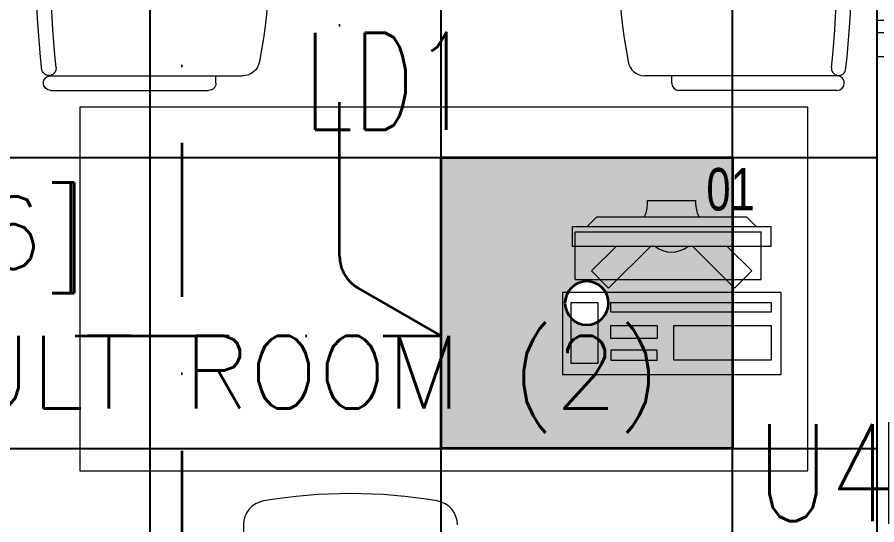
# Model space of a CAD drawing. Header units: inches. Extents: x -12418 to 183584, y -29325 to 19878.
# Drawn here: x 15926 to 17698, y -9757 to -8710 of the extents above; entities that cross this region are included whole.
import ezdxf
from ezdxf.enums import TextEntityAlignment as Align

# ---------------------------------------------------------------- set-up
doc = ezdxf.new("R2010")
doc.units = ezdxf.units.IN
doc.header["$LTSCALE"] = 25
doc.header["$MEASUREMENT"] = 0
doc.linetypes.add('DASHDOT', pattern=[25.4, 12.7, -6.35, 0, -6.35])
doc.layers.get('0').update_dxf_attribs({"color": 8})
for name, color, linetype, lineweight in [('00-Ground Floor$0$72_EGR_BASE_TEXT', 252, 'Continuous', 5), ('00-Ground Floor$0$72_EGR_EQP_TAG', 142, 'Continuous', 5), ('00-Ground Floor$0$Aluminum', 251, 'Continuous', 5), ('00-Ground Floor$0$LOADING', 253, 'Continuous', 5), ('00-Ground Floor$0$Walls', 251, 'Continuous', 5), ('E-LITE-CIRC', 6, 'Continuous', 25), ('E-LITE-CIRC-NUMB', 6, 'Continuous', 25), ('E-LITE-CLNG', 150, 'Continuous', 35), ('E-LITE-CLNG-CNDT', 6, 'DASHDOT', 35), ('E-LITE-CTRL', 6, 'Continuous', 25), ('E-LITE-IDEN', 6, 'Continuous', 25)]:
    doc.layers.add(name, color=color, linetype=linetype, lineweight=lineweight)
doc.layers.add('00-Ground Floor$0$False Ceiling', color=251, linetype='Continuous')
doc.styles.add('00-Ground Floor$0$SIMPLEX', font='SIMPLEX.shx', dxfattribs={"height": 150})
doc.styles.add('00-Ground Floor$0$X3G_ENTITY_257CFD', font='swisscl.ttf', dxfattribs={"height": 200})
doc.styles.add('DC_Simplex', font='SIMPLEX.shx', dxfattribs={"width": 0.7})

# ---------------------------------------------------------------- blocks, each defined once
blk = doc.blocks.new('00-Ground Floor$0$GF21016-P')
at = {"layer": '00-Ground Floor$0$LOADING', "extrusion": (-1.24384e-09, -1.20261e-09, -1)}
for p, q in [((0.0128, 0.0179), (0.0128, 0.4136)), ((0.4628, 0.0179), (0.4628, 0.4136)), ((-0.0022, 0.3585), (0.0128, 0.3585)), ((0.4778, 0.3585), (0.4628, 0.3585)), ((-0.0172, 0.0179), (-0.0172, 0.3435)), ((0.4928, 0.0179), (0.4928, 0.3435)), ((0.4778, 0.0029), (0.4778, 0.0029))]:
    blk.add_line(p, q, dxfattribs=at)
for centre, radius, start, end in [((-0.2378, -0.5362), 1.0036, 78.7568, 101.2432), ((-0.0478, 0.4136), 0.035, 0, 80.6557), ((-0.4278, 0.4136), 0.035, 99.3443, 180), ((0.0022, 0.3435), 0.015, 0, 90), ((-0.4778, 0.3435), 0.015, 90, 180), ((0.0022, 0.0179), 0.015, 270, 0), ((0.0022, 0.0179), 0.015, 180, 270), ((-0.0284, 0.0145), 0.015, 284.3864, 95.5209), ((-0.2378, 1.8928), 1.8749, 263.6341, 276.3659), ((-0.4471, 0.0145), 0.015, 84.4791, 255.6136), ((-0.4778, 0.0179), 0.015, 270, 0), ((-0.4778, 0.0179), 0.015, 180, 270), ((-0.2378, 1.8734), 1.8855, 263.5119, 276.4881)]:
    blk.add_arc(centre, radius, start, end, dxfattribs=at)
blk = doc.blocks.new('00-Ground Floor$0$GF21018-P')
at = {"color": 0}
blk.add_line((-0.2207, 0.4756), (-0.2207, 0.0675), dxfattribs=at)
for centre, radius, start, end in [((-0.0001, -0.5295), 1.0695, 80.3671, 99.6329), ((-0.1707, 0.4756), 0.05, 99.6329, 180), ((0.1705, 0.4756), 0.05, 0, 80.3671)]:
    blk.add_arc(centre, radius, start, end, dxfattribs=at)
blk = doc.blocks.new('00-Ground Floor$0$ITCWLS1-P')
at = {"layer": '00-Ground Floor$0$LOADING'}
for p, q in [((-0.17, 0.45), (-0.17, 0)), ((-0.17, 0.45), (0, 0.45)), ((0, 0.45), (0, 0)), ((-0.2651, 0.43, 0), (-0.3051, 0.43, 0)), ((-0.3051, 0.43, 0), (-0.3051, 0.02, 0)), ((-0.2651, 0.43, 0), (-0.2651, 0.02, 0)), ((-0.1496, 0.4305), (-0.1291, 0.4305)), ((-0.1291, 0.4305), (-0.1291, 0.4089)), ((-0.197, 0.4094), (-0.295, 0.4094)), ((-0.295, 0.0264), (-0.295, 0.4094)), ((-0.197, 0.0264), (-0.197, 0.4094)), ((-0.3251, 0.38, 0), (-0.3051, 0.4, 0)), ((-0.3251, 0.38, 0), (-0.3251, 0.07, 0)), ((-0.3503, 0.275), (-0.3596, 0.275)), ((-0.3596, 0.175), (-0.3596, 0.275)), ((-0.3503, 0.175), (-0.3596, 0.175)), ((-0.3251, 0.07, 0), (-0.3051, 0.05, 0)), ((-0.3051, 0.02, 0), (-0.2651, 0.02, 0)), ((-0.197, 0.0264), (-0.295, 0.0264)), ((-0.17, 0), (0, 0))]:
    blk.add_line(p, q, dxfattribs=at)
at = {"layer": '00-Ground Floor$0$LOADING', "extrusion": (2.48281e-10, 3.18408e-10, -1)}
for p, q in [((-0.2651, 0.3395), (-0.2144, 0.3902)), ((-0.1791, 0.3548), (-0.2144, 0.3902)), ((-0.2651, 0.2688), (-0.1791, 0.3548))]:
    blk.add_line(p, q, dxfattribs=at)
at = {"layer": '00-Ground Floor$0$LOADING', "extrusion": (2.48281e-10, -3.18408e-10, -1)}
for p, q in [((-0.2651, 0.1812), (-0.1791, 0.0952)), ((-0.2651, 0.1105), (-0.2144, 0.0598)), ((-0.1791, 0.0952), (-0.2144, 0.0598))]:
    blk.add_line(p, q, dxfattribs=at)
at = {"layer": '00-Ground Floor$0$LOADING'}
for points in [[(-0.1291, 0.4089), (-0.1291, 0.1), (-0.1496, 0.1), (-0.1496, 0.4305)], [(-0.1496, 0.1), (-0.1496, 0.1), (-0.1496, 0.1), (-0.1496, 0.1), (-0.1496, 0.1), (-0.1496, 0.1), (-0.1496, 0.1), (-0.1496, 0.1), (-0.1496, 0.1)], [(-0.1496, 0.1), (-0.1496, 0.1), (-0.1496, 0.1), (-0.1496, 0.1), (-0.1496, 0.1), (-0.1496, 0.1), (-0.1496, 0.1), (-0.1496, 0.1), (-0.1496, 0.1), (-0.1496, 0.1), (-0.1496, 0.1), (-0.1496, 0.1), (-0.1496, 0.1), (-0.1496, 0.1), (-0.1496, 0.1), (-0.1496, 0.1), (-0.1496, 0.1), (-0.1496, 0.1)], [(-0.1496, 0.1), (-0.1496, 0.1), (-0.1496, 0.1), (-0.1496, 0.1), (-0.1496, 0.1), (-0.1496, 0.1), (-0.1496, 0.1), (-0.1496, 0.1), (-0.1496, 0.1), (-0.1496, 0.1)], [(-0.1496, 0.1), (-0.1496, 0.1), (-0.1496, 0.1), (-0.1496, 0.1), (-0.1496, 0.1), (-0.1496, 0.1), (-0.1496, 0.1)], [(-0.1496, 0.1), (-0.1496, 0.1), (-0.1496, 0.1), (-0.1496, 0.1), (-0.1496, 0.1), (-0.1496, 0.1), (-0.1496, 0.1), (-0.1496, 0.1), (-0.1496, 0.1), (-0.1496, 0.1)], [(-0.1496, 0.1), (-0.1496, 0.1), (-0.1496, 0.1), (-0.1496, 0.1), (-0.1496, 0.1), (-0.1496, 0.1), (-0.1496, 0.1), (-0.1496, 0.1), (-0.1496, 0.1), (-0.1496, 0.1), (-0.1496, 0.1), (-0.1496, 0.1), (-0.1496, 0.1), (-0.1496, 0.1), (-0.1496, 0.1)], [(-0.1496, 0.1), (-0.1496, 0.1), (-0.1496, 0.1), (-0.1496, 0.1), (-0.1496, 0.1), (-0.1496, 0.1), (-0.1496, 0.1), (-0.1496, 0.1), (-0.1496, 0.1), (-0.1496, 0.1)], [(-0.1496, 0.1), (-0.1496, 0.1), (-0.1496, 0.1), (-0.1496, 0.1), (-0.1496, 0.1), (-0.1496, 0.1), (-0.1496, 0.1), (-0.1496, 0.1), (-0.1496, 0.1), (-0.1496, 0.1)], [(-0.1496, 0.1), (-0.1496, 0.1), (-0.1496, 0.1), (-0.1496, 0.1), (-0.1496, 0.1), (-0.1496, 0.1), (-0.1496, 0.1), (-0.1496, 0.1), (-0.1496, 0.1), (-0.1496, 0.1), (-0.1496, 0.1), (-0.1496, 0.1), (-0.1496, 0.1), (-0.1496, 0.1), (-0.1496, 0.1), (-0.1496, 0.1), (-0.1496, 0.1), (-0.1496, 0.1), (-0.1496, 0.1), (-0.1496, 0.1), (-0.1496, 0.1), (-0.1496, 0.1), (-0.1496, 0.1), (-0.1496, 0.1), (-0.1496, 0.1), (-0.1496, 0.1), (-0.1496, 0.1), (-0.1496, 0.1), (-0.1496, 0.1), (-0.1496, 0.1), (-0.1496, 0.1), (-0.1496, 0.1), (-0.1496, 0.1), (-0.1496, 0.1), (-0.1496, 0.1), (-0.1496, 0.1), (-0.1496, 0.1), (-0.1496, 0.1), (-0.1496, 0.1), (-0.1496, 0.1), (-0.1496, 0.1), (-0.1496, 0.1), (-0.1496, 0.1), (-0.1496, 0.1), (-0.1496, 0.1), (-0.1496, 0.1), (-0.1496, 0.1), (-0.1496, 0.1), (-0.1496, 0.1), (-0.1496, 0.1), (-0.1496, 0.1), (-0.1496, 0.1), (-0.1496, 0.1), (-0.1496, 0.1)], [(-0.1496, 0.1), (-0.1496, 0.1), (-0.1496, 0.1), (-0.1496, 0.1), (-0.1496, 0.1), (-0.1496, 0.1), (-0.1496, 0.1), (-0.1496, 0.1), (-0.1496, 0.1), (-0.1496, 0.1), (-0.1496, 0.1), (-0.1496, 0.1), (-0.1496, 0.1), (-0.1496, 0.1), (-0.1496, 0.1), (-0.1496, 0.1), (-0.1496, 0.1), (-0.1496, 0.1), (-0.1496, 0.1), (-0.1496, 0.1), (-0.1496, 0.1), (-0.1496, 0.1), (-0.1496, 0.1), (-0.1496, 0.1), (-0.1496, 0.1), (-0.1496, 0.1), (-0.1496, 0.1), (-0.1496, 0.1), (-0.1496, 0.1), (-0.1496, 0.1), (-0.1496, 0.1), (-0.1496, 0.1), (-0.1496, 0.1), (-0.1496, 0.1), (-0.1496, 0.1), (-0.1496, 0.1), (-0.1496, 0.1), (-0.1496, 0.1), (-0.1496, 0.1), (-0.1496, 0.1), (-0.1496, 0.1), (-0.1496, 0.1), (-0.1496, 0.1), (-0.1496, 0.1), (-0.1496, 0.1), (-0.1496, 0.1), (-0.1496, 0.1), (-0.1496, 0.1), (-0.1496, 0.1), (-0.1496, 0.1), (-0.1496, 0.1), (-0.1496, 0.1), (-0.1496, 0.1), (-0.1496, 0.1), (-0.1496, 0.1), (-0.1496, 0.1), (-0.1496, 0.1), (-0.1496, 0.1), (-0.1496, 0.1), (-0.1496, 0.1), (-0.1496, 0.1), (-0.1496, 0.1), (-0.1496, 0.1), (-0.1496, 0.1), (-0.1496, 0.1), (-0.1496, 0.1), (-0.1496, 0.1), (-0.1496, 0.1), (-0.1496, 0.1), (-0.1496, 0.1), (-0.1496, 0.1), (-0.1496, 0.1), (-0.1496, 0.1), (-0.1496, 0.1), (-0.1496, 0.1), (-0.1496, 0.1), (-0.1496, 0.1), (-0.1496, 0.1), (-0.1496, 0.1), (-0.1496, 0.1), (-0.1496, 0.1), (-0.1496, 0.1), (-0.1496, 0.1), (-0.1496, 0.1), (-0.1496, 0.1), (-0.1496, 0.1), (-0.1496, 0.1), (-0.1496, 0.1), (-0.1496, 0.1)], [(-0.1496, 0.1), (-0.1496, 0.1), (-0.1496, 0.1), (-0.1496, 0.1), (-0.1496, 0.1), (-0.1496, 0.1), (-0.1496, 0.1), (-0.1496, 0.1), (-0.1496, 0.1), (-0.1496, 0.1), (-0.1496, 0.1), (-0.1496, 0.1)], [(-0.1496, 0.1), (-0.1496, 0.1), (-0.1496, 0.1), (-0.1496, 0.1), (-0.1496, 0.1), (-0.1496, 0.1), (-0.1496, 0.1)], [(-0.1496, 0.1), (-0.1496, 0.1), (-0.1496, 0.1), (-0.1496, 0.1), (-0.1496, 0.1), (-0.1496, 0.1), (-0.1496, 0.1), (-0.1496, 0.1), (-0.1496, 0.1), (-0.1496, 0.1), (-0.1496, 0.1), (-0.1496, 0.1), (-0.1496, 0.1), (-0.1496, 0.1), (-0.1496, 0.1), (-0.1496, 0.1), (-0.1496, 0.1)], [(-0.1496, 0.1), (-0.1496, 0.1), (-0.1496, 0.1), (-0.1496, 0.1), (-0.1496, 0.1), (-0.1496, 0.1), (-0.1496, 0.1), (-0.1496, 0.1), (-0.1496, 0.1), (-0.1496, 0.1), (-0.1496, 0.1), (-0.1496, 0.1), (-0.1496, 0.1), (-0.1496, 0.1), (-0.1496, 0.1), (-0.1496, 0.1), (-0.1496, 0.1), (-0.1496, 0.1), (-0.1496, 0.1), (-0.1496, 0.1), (-0.1496, 0.1), (-0.1496, 0.1), (-0.1496, 0.1), (-0.1496, 0.1), (-0.1496, 0.1), (-0.1496, 0.1), (-0.1496, 0.1), (-0.1496, 0.1), (-0.1496, 0.1), (-0.1496, 0.1), (-0.1496, 0.1), (-0.1496, 0.1), (-0.1496, 0.1), (-0.1496, 0.1), (-0.1496, 0.1), (-0.1496, 0.1), (-0.1496, 0.1), (-0.1496, 0.1), (-0.1496, 0.1), (-0.1496, 0.1), (-0.1496, 0.1), (-0.1496, 0.1), (-0.1496, 0.1), (-0.1496, 0.1), (-0.1496, 0.1), (-0.1496, 0.1), (-0.1496, 0.1), (-0.1496, 0.1), (-0.1496, 0.1), (-0.1496, 0.1), (-0.1496, 0.1), (-0.1496, 0.1), (-0.1496, 0.1), (-0.1496, 0.1), (-0.1496, 0.1), (-0.1496, 0.1), (-0.1496, 0.1), (-0.1496, 0.1), (-0.1496, 0.1), (-0.1496, 0.1), (-0.1496, 0.1), (-0.1496, 0.1), (-0.1496, 0.1), (-0.1496, 0.1), (-0.1496, 0.1), (-0.1496, 0.1), (-0.1496, 0.1), (-0.1496, 0.1), (-0.1496, 0.1), (-0.1496, 0.1), (-0.1496, 0.1), (-0.1496, 0.1), (-0.1496, 0.1), (-0.1496, 0.1), (-0.1496, 0.1), (-0.1496, 0.1), (-0.1496, 0.1), (-0.1496, 0.1), (-0.1496, 0.1), (-0.1496, 0.1), (-0.1496, 0.1), (-0.1496, 0.1), (-0.1496, 0.1), (-0.1496, 0.1), (-0.1496, 0.1), (-0.1496, 0.1), (-0.1496, 0.1), (-0.1496, 0.1), (-0.1496, 0.1), (-0.1496, 0.1), (-0.1496, 0.1), (-0.1496, 0.1), (-0.1496, 0.1), (-0.1496, 0.1), (-0.1496, 0.1), (-0.1496, 0.1), (-0.1496, 0.1), (-0.1496, 0.1), (-0.1496, 0.1), (-0.1496, 0.1), (-0.1496, 0.1), (-0.1496, 0.1), (-0.1496, 0.1), (-0.1496, 0.1), (-0.1496, 0.1), (-0.1496, 0.1), (-0.1496, 0.1), (-0.1496, 0.1), (-0.1496, 0.1), (-0.1496, 0.1), (-0.1496, 0.1)], [(-0.1496, 0.1), (-0.1496, 0.1), (-0.1496, 0.1), (-0.1496, 0.1), (-0.1496, 0.1), (-0.1496, 0.1), (-0.1496, 0.1), (-0.1496, 0.1)]]:
    blk.add_lwpolyline(points, dxfattribs=at)
for points in [[(-0.1019, 0.4305), (-0.0304, 0.4305), (-0.0304, 0.2294), (-0.1019, 0.2294)], [(-0.1019, 0.1954), (-0.0747, 0.1954), (-0.0747, 0.1), (-0.1019, 0.1)], [(-0.0304, 0.1954), (-0.0508, 0.1954), (-0.0508, 0.1), (-0.0304, 0.1)], [(-0.1496, 0.1), (-0.1496, 0.1), (-0.1496, 0.1), (-0.1496, 0.1), (-0.1496, 0.1), (-0.1496, 0.1), (-0.1496, 0.1), (-0.1496, 0.1), (-0.1496, 0.1), (-0.1496, 0.1), (-0.1496, 0.1), (-0.1496, 0.1), (-0.1496, 0.1), (-0.1496, 0.1), (-0.1496, 0.1), (-0.1496, 0.1), (-0.1496, 0.1), (-0.1496, 0.1), (-0.1496, 0.1), (-0.1496, 0.1), (-0.1496, 0.1), (-0.1496, 0.1), (-0.1496, 0.1), (-0.1496, 0.1), (-0.1496, 0.1), (-0.1496, 0.1), (-0.1496, 0.1), (-0.1496, 0.1), (-0.1496, 0.1), (-0.1496, 0.1), (-0.1496, 0.1), (-0.1496, 0.1), (-0.1496, 0.1), (-0.1496, 0.1), (-0.1496, 0.1), (-0.1496, 0.1), (-0.1496, 0.1), (-0.1496, 0.1), (-0.1496, 0.1), (-0.1496, 0.1), (-0.1496, 0.1), (-0.1496, 0.1), (-0.1496, 0.1), (-0.1496, 0.1), (-0.1496, 0.1), (-0.1496, 0.1), (-0.1496, 0.1), (-0.1496, 0.1), (-0.1496, 0.1), (-0.1496, 0.1), (-0.1496, 0.1), (-0.1496, 0.1), (-0.1496, 0.1), (-0.1496, 0.1), (-0.1496, 0.1), (-0.1496, 0.1), (-0.1496, 0.1), (-0.1496, 0.1), (-0.1496, 0.1), (-0.1496, 0.1), (-0.1496, 0.1), (-0.1496, 0.1), (-0.1496, 0.1), (-0.1496, 0.1), (-0.1496, 0.1), (-0.1496, 0.1), (-0.1496, 0.1), (-0.1496, 0.1), (-0.1496, 0.1), (-0.1496, 0.1), (-0.1496, 0.1), (-0.1496, 0.1), (-0.1496, 0.1), (-0.1496, 0.1), (-0.1496, 0.1), (-0.1496, 0.1), (-0.1496, 0.1), (-0.1496, 0.1), (-0.1496, 0.1), (-0.1496, 0.1), (-0.1496, 0.1), (-0.1496, 0.1), (-0.1496, 0.1), (-0.1496, 0.1), (-0.1496, 0.1), (-0.1496, 0.1), (-0.1496, 0.1), (-0.1496, 0.1), (-0.1496, 0.1), (-0.1496, 0.1), (-0.1496, 0.1), (-0.1496, 0.1), (-0.1496, 0.1), (-0.1496, 0.1), (-0.1496, 0.1), (-0.1496, 0.1), (-0.1496, 0.1), (-0.1496, 0.1), (-0.1496, 0.1), (-0.1496, 0.1), (-0.1496, 0.1), (-0.1496, 0.1), (-0.1496, 0.1), (-0.1496, 0.1), (-0.1496, 0.1), (-0.1496, 0.1), (-0.1496, 0.1), (-0.1496, 0.1), (-0.1496, 0.1), (-0.1496, 0.1), (-0.1496, 0.1), (-0.1496, 0.1), (-0.1496, 0.1), (-0.1496, 0.1), (-0.1496, 0.1), (-0.1496, 0.1), (-0.1496, 0.1), (-0.1496, 0.1), (-0.1496, 0.1), (-0.1496, 0.1), (-0.1496, 0.1), (-0.1496, 0.1), (-0.1496, 0.1), (-0.1496, 0.1), (-0.1496, 0.1), (-0.1496, 0.1), (-0.1496, 0.1), (-0.1496, 0.1), (-0.1496, 0.1), (-0.1496, 0.1), (-0.1496, 0.1), (-0.1496, 0.1), (-0.1496, 0.1), (-0.1496, 0.1), (-0.1496, 0.1), (-0.1496, 0.1), (-0.1496, 0.1), (-0.1496, 0.1), (-0.1496, 0.1), (-0.1496, 0.1), (-0.1496, 0.1), (-0.1496, 0.1), (-0.1496, 0.1), (-0.1496, 0.1), (-0.1496, 0.1), (-0.1496, 0.1), (-0.1496, 0.1), (-0.1496, 0.1), (-0.1496, 0.1), (-0.1496, 0.1), (-0.1496, 0.1), (-0.1496, 0.1), (-0.1496, 0.1), (-0.1496, 0.1), (-0.1496, 0.1), (-0.1496, 0.1), (-0.1496, 0.1), (-0.1496, 0.1), (-0.1496, 0.1), (-0.1496, 0.1), (-0.1496, 0.1), (-0.1496, 0.1), (-0.1496, 0.1), (-0.1496, 0.1), (-0.1496, 0.1), (-0.1496, 0.1), (-0.1496, 0.1), (-0.1496, 0.1), (-0.1496, 0.1), (-0.1496, 0.1), (-0.1496, 0.1), (-0.1496, 0.1), (-0.1496, 0.1), (-0.1496, 0.1), (-0.1496, 0.1), (-0.1496, 0.1), (-0.1496, 0.1), (-0.1496, 0.1), (-0.1496, 0.1), (-0.1496, 0.1), (-0.1496, 0.1), (-0.1496, 0.1), (-0.1496, 0.1), (-0.1496, 0.1), (-0.1496, 0.1), (-0.1496, 0.1), (-0.1496, 0.1), (-0.1496, 0.1), (-0.1496, 0.1), (-0.1496, 0.1), (-0.1496, 0.1), (-0.1496, 0.1), (-0.1496, 0.1), (-0.1496, 0.1), (-0.1496, 0.1), (-0.1496, 0.1), (-0.1496, 0.1), (-0.1496, 0.1), (-0.1496, 0.1), (-0.1496, 0.1), (-0.1496, 0.1), (-0.1496, 0.1), (-0.1496, 0.1), (-0.1496, 0.1), (-0.1496, 0.1), (-0.1496, 0.1), (-0.1496, 0.1), (-0.1496, 0.1), (-0.1496, 0.1), (-0.1496, 0.1), (-0.1496, 0.1), (-0.1496, 0.1), (-0.1496, 0.1), (-0.1496, 0.1), (-0.1496, 0.1), (-0.1496, 0.1), (-0.1496, 0.1), (-0.1496, 0.1), (-0.1496, 0.1), (-0.1496, 0.1), (-0.1496, 0.1), (-0.1496, 0.1), (-0.1496, 0.1), (-0.1496, 0.1), (-0.1496, 0.1), (-0.1496, 0.1), (-0.1496, 0.1), (-0.1496, 0.1), (-0.1496, 0.1), (-0.1496, 0.1), (-0.1496, 0.1), (-0.1496, 0.1), (-0.1496, 0.1), (-0.1496, 0.1), (-0.1496, 0.1), (-0.1496, 0.1), (-0.1496, 0.1), (-0.1496, 0.1), (-0.1496, 0.1), (-0.1496, 0.1), (-0.1496, 0.1), (-0.1496, 0.1), (-0.1496, 0.1), (-0.1496, 0.1), (-0.1496, 0.1), (-0.1496, 0.1), (-0.1496, 0.1), (-0.1496, 0.1), (-0.1496, 0.1), (-0.1496, 0.1), (-0.1496, 0.1), (-0.1496, 0.1), (-0.1496, 0.1), (-0.1496, 0.1), (-0.1496, 0.1), (-0.1496, 0.1), (-0.1496, 0.1), (-0.1496, 0.1), (-0.1496, 0.1), (-0.1496, 0.1), (-0.1496, 0.1), (-0.1496, 0.1), (-0.1496, 0.1), (-0.1496, 0.1), (-0.1496, 0.1), (-0.1496, 0.1), (-0.1496, 0.1), (-0.1496, 0.1), (-0.1496, 0.1), (-0.1496, 0.1), (-0.1496, 0.1), (-0.1496, 0.1), (-0.1496, 0.1), (-0.1496, 0.1), (-0.1496, 0.1), (-0.1496, 0.1), (-0.1496, 0.1)], [(-0.1496, 0.1), (-0.1496, 0.1), (-0.1496, 0.1), (-0.1496, 0.1), (-0.1496, 0.1), (-0.1496, 0.1), (-0.1496, 0.1), (-0.1496, 0.1), (-0.1496, 0.1), (-0.1496, 0.1), (-0.1496, 0.1), (-0.1496, 0.1), (-0.1496, 0.1), (-0.1496, 0.1), (-0.1496, 0.1), (-0.1496, 0.1), (-0.1496, 0.1), (-0.1496, 0.1), (-0.1496, 0.1), (-0.1496, 0.1), (-0.1496, 0.1), (-0.1496, 0.1), (-0.1496, 0.1), (-0.1496, 0.1), (-0.1496, 0.1), (-0.1496, 0.1), (-0.1496, 0.1), (-0.1496, 0.1), (-0.1496, 0.1), (-0.1496, 0.1), (-0.1496, 0.1), (-0.1496, 0.1), (-0.1496, 0.1), (-0.1496, 0.1), (-0.1496, 0.1), (-0.1496, 0.1), (-0.1496, 0.1), (-0.1496, 0.1), (-0.1496, 0.1), (-0.1496, 0.1), (-0.1496, 0.1), (-0.1496, 0.1), (-0.1496, 0.1), (-0.1496, 0.1), (-0.1496, 0.1), (-0.1496, 0.1), (-0.1496, 0.1), (-0.1496, 0.1), (-0.1496, 0.1), (-0.1496, 0.1), (-0.1496, 0.1), (-0.1496, 0.1), (-0.1496, 0.1), (-0.1496, 0.1), (-0.1496, 0.1), (-0.1496, 0.1), (-0.1496, 0.1), (-0.1496, 0.1), (-0.1496, 0.1), (-0.1496, 0.1), (-0.1496, 0.1), (-0.1496, 0.1), (-0.1496, 0.1), (-0.1496, 0.1), (-0.1496, 0.1), (-0.1496, 0.1), (-0.1496, 0.1), (-0.1496, 0.1), (-0.1496, 0.1), (-0.1496, 0.1), (-0.1496, 0.1), (-0.1496, 0.1), (-0.1496, 0.1), (-0.1496, 0.1), (-0.1496, 0.1), (-0.1496, 0.1), (-0.1496, 0.1), (-0.1496, 0.1), (-0.1496, 0.1), (-0.1496, 0.1), (-0.1496, 0.1), (-0.1496, 0.1), (-0.1496, 0.1), (-0.1496, 0.1), (-0.1496, 0.1), (-0.1496, 0.1), (-0.1496, 0.1), (-0.1496, 0.1), (-0.1496, 0.1), (-0.1496, 0.1), (-0.1496, 0.1), (-0.1496, 0.1), (-0.1496, 0.1), (-0.1496, 0.1), (-0.1496, 0.1), (-0.1496, 0.1), (-0.1496, 0.1), (-0.1496, 0.1), (-0.1496, 0.1), (-0.1496, 0.1), (-0.1496, 0.1), (-0.1496, 0.1), (-0.1496, 0.1), (-0.1496, 0.1), (-0.1496, 0.1), (-0.1496, 0.1), (-0.1496, 0.1), (-0.1496, 0.1), (-0.1496, 0.1), (-0.1496, 0.1), (-0.1496, 0.1), (-0.1496, 0.1), (-0.1496, 0.1), (-0.1496, 0.1), (-0.1496, 0.1), (-0.1496, 0.1), (-0.1496, 0.1), (-0.1496, 0.1), (-0.1496, 0.1), (-0.1496, 0.1), (-0.1496, 0.1), (-0.1496, 0.1), (-0.1496, 0.1), (-0.1496, 0.1), (-0.1496, 0.1), (-0.1496, 0.1), (-0.1496, 0.1), (-0.1496, 0.1), (-0.1496, 0.1), (-0.1496, 0.1), (-0.1496, 0.1), (-0.1496, 0.1), (-0.1496, 0.1), (-0.1496, 0.1), (-0.1496, 0.1), (-0.1496, 0.1), (-0.1496, 0.1), (-0.1496, 0.1), (-0.1496, 0.1), (-0.1496, 0.1), (-0.1496, 0.1), (-0.1496, 0.1), (-0.1496, 0.1), (-0.1496, 0.1), (-0.1496, 0.1), (-0.1496, 0.1), (-0.1496, 0.1), (-0.1496, 0.1), (-0.1496, 0.1), (-0.1496, 0.1), (-0.1496, 0.1), (-0.1496, 0.1), (-0.1496, 0.1), (-0.1496, 0.1), (-0.1496, 0.1), (-0.1496, 0.1), (-0.1496, 0.1), (-0.1496, 0.1), (-0.1496, 0.1), (-0.1496, 0.1), (-0.1496, 0.1), (-0.1496, 0.1), (-0.1496, 0.1), (-0.1496, 0.1), (-0.1496, 0.1), (-0.1496, 0.1), (-0.1496, 0.1), (-0.1496, 0.1), (-0.1496, 0.1), (-0.1496, 0.1), (-0.1496, 0.1), (-0.1496, 0.1), (-0.1496, 0.1), (-0.1496, 0.1), (-0.1496, 0.1), (-0.1496, 0.1), (-0.1496, 0.1), (-0.1496, 0.1), (-0.1496, 0.1), (-0.1496, 0.1), (-0.1496, 0.1), (-0.1496, 0.1), (-0.1496, 0.1), (-0.1496, 0.1), (-0.1496, 0.1), (-0.1496, 0.1), (-0.1496, 0.1), (-0.1496, 0.1), (-0.1496, 0.1), (-0.1496, 0.1), (-0.1496, 0.1), (-0.1496, 0.1), (-0.1496, 0.1), (-0.1496, 0.1), (-0.1496, 0.1), (-0.1496, 0.1), (-0.1496, 0.1), (-0.1496, 0.1), (-0.1496, 0.1), (-0.1496, 0.1), (-0.1496, 0.1), (-0.1496, 0.1), (-0.1496, 0.1), (-0.1496, 0.1), (-0.1496, 0.1), (-0.1496, 0.1), (-0.1496, 0.1), (-0.1496, 0.1), (-0.1496, 0.1), (-0.1496, 0.1), (-0.1496, 0.1), (-0.1496, 0.1), (-0.1496, 0.1), (-0.1496, 0.1)], [(-0.1496, 0.1), (-0.1496, 0.1), (-0.1496, 0.1), (-0.1496, 0.1), (-0.1496, 0.1), (-0.1496, 0.1), (-0.1496, 0.1), (-0.1496, 0.1), (-0.1496, 0.1), (-0.1496, 0.1), (-0.1496, 0.1), (-0.1496, 0.1), (-0.1496, 0.1), (-0.1496, 0.1), (-0.1496, 0.1), (-0.1496, 0.1), (-0.1496, 0.1), (-0.1496, 0.1), (-0.1496, 0.1), (-0.1496, 0.1), (-0.1496, 0.1), (-0.1496, 0.1), (-0.1496, 0.1), (-0.1496, 0.1), (-0.1496, 0.1), (-0.1496, 0.1), (-0.1496, 0.1), (-0.1496, 0.1), (-0.1496, 0.1), (-0.1496, 0.1), (-0.1496, 0.1), (-0.1496, 0.1), (-0.1496, 0.1), (-0.1496, 0.1), (-0.1496, 0.1), (-0.1496, 0.1), (-0.1496, 0.1), (-0.1496, 0.1), (-0.1496, 0.1), (-0.1496, 0.1), (-0.1496, 0.1), (-0.1496, 0.1), (-0.1496, 0.1), (-0.1496, 0.1), (-0.1496, 0.1), (-0.1496, 0.1), (-0.1496, 0.1), (-0.1496, 0.1), (-0.1496, 0.1), (-0.1496, 0.1), (-0.1496, 0.1), (-0.1496, 0.1), (-0.1496, 0.1), (-0.1496, 0.1), (-0.1496, 0.1), (-0.1496, 0.1), (-0.1496, 0.1), (-0.1496, 0.1), (-0.1496, 0.1), (-0.1496, 0.1), (-0.1496, 0.1), (-0.1496, 0.1), (-0.1496, 0.1), (-0.1496, 0.1), (-0.1496, 0.1), (-0.1496, 0.1), (-0.1496, 0.1), (-0.1496, 0.1), (-0.1496, 0.1), (-0.1496, 0.1), (-0.1496, 0.1), (-0.1496, 0.1), (-0.1496, 0.1), (-0.1496, 0.1), (-0.1496, 0.1), (-0.1496, 0.1), (-0.1496, 0.1), (-0.1496, 0.1), (-0.1496, 0.1), (-0.1496, 0.1), (-0.1496, 0.1), (-0.1496, 0.1), (-0.1496, 0.1), (-0.1496, 0.1), (-0.1496, 0.1), (-0.1496, 0.1), (-0.1496, 0.1), (-0.1496, 0.1), (-0.1496, 0.1), (-0.1496, 0.1), (-0.1496, 0.1), (-0.1496, 0.1), (-0.1496, 0.1), (-0.1496, 0.1), (-0.1496, 0.1), (-0.1496, 0.1), (-0.1496, 0.1), (-0.1496, 0.1), (-0.1496, 0.1), (-0.1496, 0.1), (-0.1496, 0.1), (-0.1496, 0.1), (-0.1496, 0.1), (-0.1496, 0.1), (-0.1496, 0.1), (-0.1496, 0.1), (-0.1496, 0.1), (-0.1496, 0.1), (-0.1496, 0.1), (-0.1496, 0.1), (-0.1496, 0.1), (-0.1496, 0.1), (-0.1496, 0.1), (-0.1496, 0.1), (-0.1496, 0.1), (-0.1496, 0.1), (-0.1496, 0.1), (-0.1496, 0.1), (-0.1496, 0.1), (-0.1496, 0.1), (-0.1496, 0.1), (-0.1496, 0.1), (-0.1496, 0.1), (-0.1496, 0.1), (-0.1496, 0.1), (-0.1496, 0.1), (-0.1496, 0.1), (-0.1496, 0.1), (-0.1496, 0.1), (-0.1496, 0.1), (-0.1496, 0.1), (-0.1496, 0.1), (-0.1496, 0.1), (-0.1496, 0.1), (-0.1496, 0.1), (-0.1496, 0.1), (-0.1496, 0.1), (-0.1496, 0.1), (-0.1496, 0.1), (-0.1496, 0.1), (-0.1496, 0.1), (-0.1496, 0.1), (-0.1496, 0.1), (-0.1496, 0.1), (-0.1496, 0.1), (-0.1496, 0.1), (-0.1496, 0.1), (-0.1496, 0.1), (-0.1496, 0.1), (-0.1496, 0.1), (-0.1496, 0.1), (-0.1496, 0.1), (-0.1496, 0.1), (-0.1496, 0.1), (-0.1496, 0.1), (-0.1496, 0.1), (-0.1496, 0.1), (-0.1496, 0.1), (-0.1496, 0.1), (-0.1496, 0.1), (-0.1496, 0.1), (-0.1496, 0.1), (-0.1496, 0.1), (-0.1496, 0.1), (-0.1496, 0.1), (-0.1496, 0.1), (-0.1496, 0.1), (-0.1496, 0.1), (-0.1496, 0.1), (-0.1496, 0.1), (-0.1496, 0.1), (-0.1496, 0.1), (-0.1496, 0.1), (-0.1496, 0.1), (-0.1496, 0.1), (-0.1496, 0.1), (-0.1496, 0.1), (-0.1496, 0.1), (-0.1496, 0.1), (-0.1496, 0.1), (-0.1496, 0.1), (-0.1496, 0.1), (-0.1496, 0.1), (-0.1496, 0.1), (-0.1496, 0.1), (-0.1496, 0.1), (-0.1496, 0.1), (-0.1496, 0.1), (-0.1496, 0.1), (-0.1496, 0.1), (-0.1496, 0.1), (-0.1496, 0.1), (-0.1496, 0.1), (-0.1496, 0.1), (-0.1496, 0.1), (-0.1496, 0.1), (-0.1496, 0.1), (-0.1496, 0.1), (-0.1496, 0.1), (-0.1496, 0.1), (-0.1496, 0.1), (-0.1496, 0.1), (-0.1496, 0.1), (-0.1496, 0.1), (-0.1496, 0.1), (-0.1496, 0.1), (-0.1496, 0.1), (-0.1496, 0.1), (-0.1496, 0.1), (-0.1496, 0.1), (-0.1496, 0.1), (-0.1496, 0.1), (-0.1496, 0.1), (-0.1496, 0.1), (-0.1496, 0.1), (-0.1496, 0.1), (-0.1496, 0.1), (-0.1496, 0.1), (-0.1496, 0.1)], [(-0.1496, 0.0727), (-0.0236, 0.0727), (-0.0236, 0.0182), (-0.1496, 0.0182)]]:
    blk.add_lwpolyline(points, close=True, dxfattribs=at)
for centre, radius, start, end in [((-0.3503, 0.325), 0.05, 270, 300.3093), ((-0.3089, 0.225), 0.0556, 321.9431, 38.0569), ((-0.3503, 0.125), 0.05, 59.6907, 90)]:
    blk.add_arc(centre, radius, start, end, dxfattribs=at)
blk = doc.blocks.new('00-Ground Floor$0$A$C37be4daf')
at = {"layer": '00-Ground Floor$0$Aluminum'}
for p, q in [((1416, 598.2), (216, 598.2)), ((241, 498.2), (241, 598.2)), ((291, 548.2), (291, 598.2)), ((1341, 548.2), (1341, 598.2)), ((1391, 498.2), (1391, 598.2)), ((291, 573.2), (1341, 573.2)), ((1391, 548.2), (241, 548.2)), ((1416, 498.2), (216, 498.2))]:
    blk.add_line(p, q, dxfattribs=at)
at = {"layer": '00-Ground Floor$0$Walls'}
for p, q in [((216, 498.2), (216, 598.2)), ((1416, 498.2), (1416, 598.2))]:
    blk.add_line(p, q, dxfattribs=at)
blk = doc.blocks.new('00-Ground Floor$0$A$Ce9e1c4c3')
at = {"layer": '00-Ground Floor$0$False Ceiling', "color": 254, "linetype": 'Continuous'}
for p, q in [((-83800, -10267.4), (-83800, -7267.4)), ((-83200, -10267.4), (-83200, -7267.4)), ((-82600, -10267.4), (-82600, -7267.4)), ((-85802.1, -9000), (-82302.3, -9000)), ((-85802.1, -9600), (-82302.3, -9600))]:
    blk.add_line(p, q, dxfattribs=at)
at = {"layer": '00-Ground Floor$0$False Ceiling', "color": 254}
blk.add_line((-82302.3, -7267.4, 0), (-82302.3, -10267.4, 0), dxfattribs=at)
blk = doc.blocks.new('00-Ground Floor')
at = {"layer": '00-Ground Floor$0$LOADING', "elevation": 0}
blk.add_lwpolyline([(17555.3, -9646.1), (17555.3, -8896.1), (16055.3, -8896.1), (16055.3, -9646.1)], close=True, dxfattribs=at)
at = {"layer": '00-Ground Floor$0$Walls'}
blk.add_line((17697.7, -10267.4, 0), (17697.7, -8367.4, 0), dxfattribs=at)
at = {"rotation": 90}
blk.add_blockref('00-Ground Floor$0$A$C37be4daf', (18296, -10133.4, 0), dxfattribs=at)
at = {"layer": '00-Ground Floor$0$False Ceiling', "color": 254}
blk.add_blockref('00-Ground Floor$0$A$Ce9e1c4c3', (100000, 0), dxfattribs=at)
at = {"layer": '00-Ground Floor$0$LOADING', "extrusion": (2.24019e-05, -2.67576e-11, 1), "xscale": 1000.000000000006, "yscale": 1000.000000000006, "zscale": -1000.000000000002, "rotation": 269.9999748876472}
blk.add_blockref('00-Ground Floor$0$GF21016-P', (15977.1, -8368.5, 0.4), dxfattribs=at)
at = {"layer": '00-Ground Floor$0$LOADING', "extrusion": (-2.24019e-05, -2.67576e-11, 1), "xscale": -1000.000000000005, "yscale": 1000.000000000005, "zscale": -1000.000000000005, "rotation": 90.00002511235276}
blk.add_blockref('00-Ground Floor$0$GF21016-P', (17633.5, -8368.5, -0.4), dxfattribs=at)
at = {"layer": '00-Ground Floor$0$LOADING', "extrusion": (1.93989e-16, -8.01373e-06, 1), "xscale": 1000.000000000009, "yscale": 1000.000000000009, "zscale": 1000.000000000009, "rotation": 269.9999999999999}
blk.add_blockref('00-Ground Floor$0$ITCWLS1-P', (17049.8, -9448, 0.1), dxfattribs=at)
at = {"layer": '00-Ground Floor$0$LOADING', "extrusion": (-2.24021e-05, -7.77426e-06, 1), "xscale": 1000, "yscale": 1000, "zscale": 1000, "rotation": 359.9985892349692}
blk.add_blockref('00-Ground Floor$0$GF21018-P', (16612.9, -10232.8, -0.3), dxfattribs=at)
at = {"layer": '00-Ground Floor$0$72_EGR_BASE_TEXT', "char_height": 150, "attachment_point": 2, "style": '00-Ground Floor$0$SIMPLEX'}
for s, insert in [('[OPDG16]', (15577.3, -9079.8, 0)), ('GENERAL CONSULT ROOM (2)', (15767.9, -9367.6))]:
    blk.add_mtext(s, dxfattribs=dict(at, insert=insert))
at = {"layer": '00-Ground Floor$0$72_EGR_EQP_TAG', "insert": (17396.3, -9021.5, 0), "char_height": 87.47, "attachment_point": 2, "style": '00-Ground Floor$0$X3G_ENTITY_257CFD'}
blk.add_mtext('01', dxfattribs=at)
blk = doc.blocks.new('*U28')
h = blk.add_hatch(color=254)
h.dxf.hatch_style = 1
h.paths.add_polyline_path([(-300, 300), (-300, -300), (300, -300), (300, 300)])
edge = h.paths.add_edge_path(flags=16)
edge.add_arc((0, 0), 45, 0, 360)
blk.add_lwpolyline([(-300, 300), (-300, -300), (300, -300), (300, 300)], close=True)
blk.add_circle((0, 0), 45)
at = {"layer": 'E-LITE-CIRC-NUMB', "style": 'DC_Simplex', "width": 0.7, "flags": 8}
blk.add_attdef('CIRCUIT', text='', height=200, rotation=0, dxfattribs=at).set_placement((-473.9, 300), align=Align.RIGHT)
at = {"layer": 'E-LITE-CTRL', "style": 'DC_Simplex', "width": 0.7, "flags": 8}
blk.add_attdef('CONTROL', (1118.9, -935), '', height=200, rotation=360, dxfattribs=at)
at = {"layer": 'E-LITE-IDEN', "style": 'DC_Simplex', "width": 0.7, "flags": 8}
blk.add_attdef('TYPE', (583.8, 357.4), '', height=200, rotation=360, dxfattribs=at)

msp = doc.modelspace()

# ---------------------------------------------------------------- linework, layer by layer
at = {"layer": 'E-LITE-CLNG-CNDT', "color": 1}
msp.add_lwpolyline([(16800, -9367.6), (16628.1, -9268.4, -0.267949), (16590.6, -9203.4), (16590.6, -5164.2, -0.267949), (16628.1, -5099.3), (16800, -5000)], format="xyb", dxfattribs=at)
at = {"layer": 'E-LITE-CLNG-CNDT'}
msp.add_lwpolyline([(16800, -8259.1), (16340.4, -8259.1, 0.414214), (16265.4, -8334.1), (16265.4, -11542.4, 0.414214), (16340.4, -11617.4), (16762.8, -11617.4)], format="xyb", dxfattribs=at)
at = {"layer": 'E-LITE-CLNG-CNDT', "color": 1, "elevation": 0}
msp.add_lwpolyline([(15072.9, -11617.4), (15297.6, -11487.7, 0.267949), (15335.1, -11422.7), (15335.1, -9442.6, -0.414214), (15410.1, -9367.6), (16800, -9367.6)], format="xyb", dxfattribs=at)

# ---------------------------------------------------------------- block references
at = {"layer": 'E-LITE-CLNG'}
ref = msp.add_blockref('*U28', (17100, -9300), dxfattribs=dict(at, xscale=-1))
ref.add_attrib('TYPE', 'LD1', (16516.2, -8942.6), dxfattribs={"layer": 'E-LITE-IDEN', "height": 200, "rotation": 0, "style": 'DC_Simplex', "width": 0.7, "flags": 8})
at = {"layer": 'E-LITE-CLNG-CNDT', "color": 1}
msp.add_blockref('00-Ground Floor', (0, 0), dxfattribs=at)

# ---------------------------------------------------------------- texts
at = {"layer": 'E-LITE-CIRC', "style": 'DC_Simplex', "width": 0.8}
msp.add_text('U4', height=200, rotation=0, dxfattribs=at).set_placement((17449.1, -9749.7))

doc.saveas('drawing.dxf')
